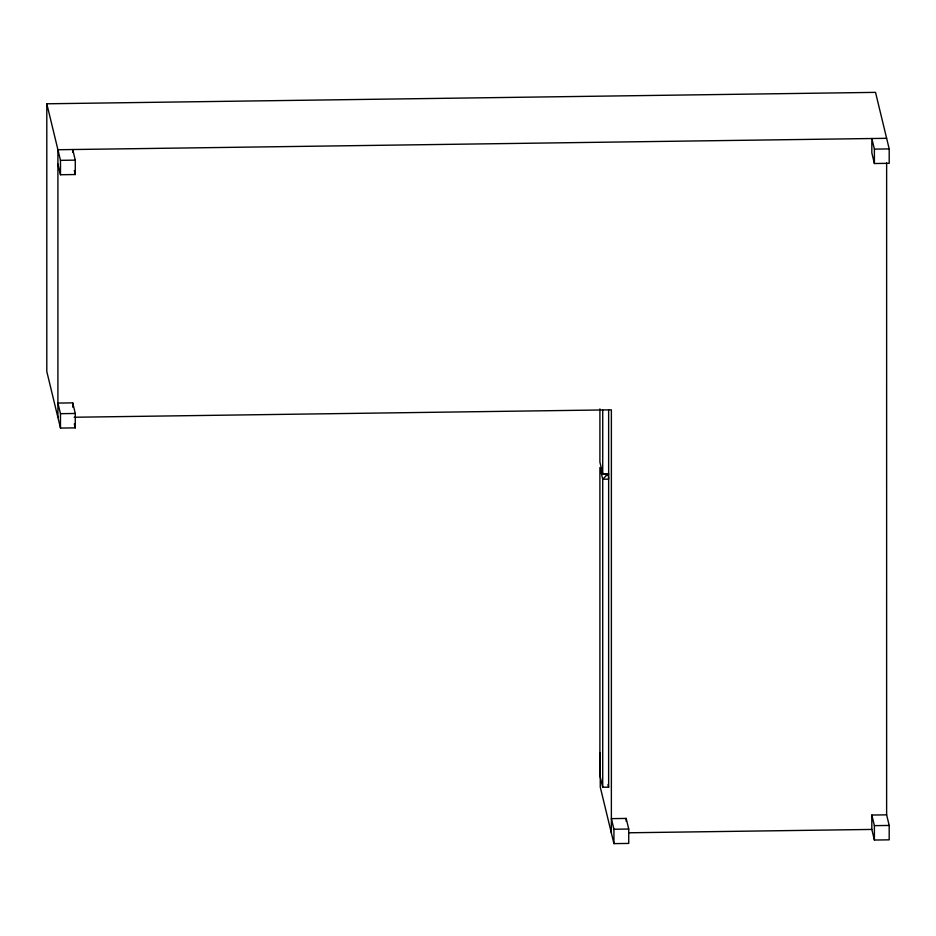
<?xml version="1.0" encoding="UTF-8"?>
<svg xmlns="http://www.w3.org/2000/svg" width="936" height="936" viewBox="0 0 936 936"><rect width="100%" height="100%" fill="white"/><g stroke="black" fill="none" stroke-linecap="round" stroke-linejoin="round"><path stroke-width="1.4" d="M874.399 163.519L874.399 149.117L871.837 138.516L871.837 152.907L874.399 163.519L889.2 163.309L889.2 148.918L875.523 92.371L46.8 103.791L46.8 371.522L60.477 428.068L75.278 427.869L75.278 413.478L72.715 402.866L57.915 403.077L60.477 413.677L60.477 428.068M57.915 417.468L57.915 149.737L886.638 138.317M72.715 152.416L72.715 149.538L75.278 160.138L75.278 174.529L60.489 174.739L60.489 160.337L46.8 103.791M72.715 407.195L72.715 402.866M599.906 408.915L599.906 462.115L602.725 473.78L608.4 475.254L608.646 473.698L602.725 473.78L602.725 410.155M600.257 752.544L600.257 787.082L613.934 843.628L628.735 843.43L628.735 829.039L626.172 818.427L611.372 818.637L613.934 829.237L613.934 843.628M602.714 787.258L602.725 479.22L599.906 467.555L599.894 775.593L602.714 787.258L608.634 787.176L608.646 410.097M611.372 833.028L611.383 409.839L74.178 417.245M626.172 821.317L626.172 818.427M871.825 829.436L871.825 815.045L886.626 814.846L889.188 825.447L889.188 839.838L874.388 840.037L871.825 829.436L629.097 832.783M874.388 840.037L874.388 825.646L871.825 815.045M886.626 814.846L886.638 162.934M606.68 475.277L602.725 479.22L608.646 479.138L608.4 475.254M60.489 160.337L75.278 160.138M874.399 149.117L889.2 148.918M60.477 413.677L75.278 413.478M613.934 829.237L628.735 829.039M874.388 825.646L889.188 825.447M608.014 784.579L608.634 787.176M74.318 170.551L75.278 174.529M57.915 164.128L60.489 174.739M74.318 423.891L75.278 427.869"/></g></svg>
